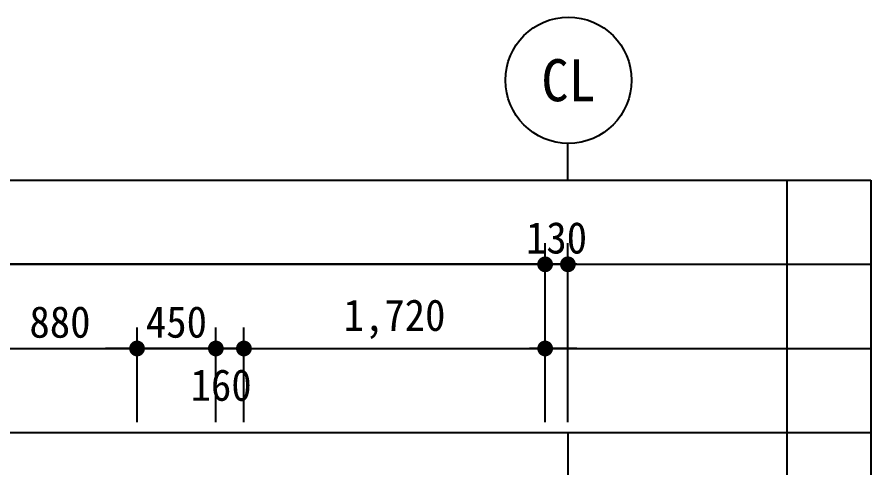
# Model space of a CAD drawing. Header units: millimetres. Extents: x -423835 to -174325, y -1379898 to -1311126.
# Drawn here: x -245727 to -240852, y -1350472 to -1347901 of the extents above; entities that cross this region are included whole.
import ezdxf
from ezdxf.enums import TextEntityAlignment as Align

# ---------------------------------------------------------------- set-up
doc = ezdxf.new("R2010")
doc.units = ezdxf.units.MM
doc.header["$LTSCALE"] = 100
doc.header["$MEASUREMENT"] = 0
doc.header["$PDSIZE"] = -10
doc.layers.get('0').update_dxf_attribs({"linetype": 'CONTINUOUS'})
doc.layers.get('Defpoints').update_dxf_attribs({"color": 153, "linetype": 'CONTINUOUS'})
doc.layers.add('A-AXIS-BUBL', color=7, linetype='CONTINUOUS', lineweight=25)
doc.layers.add('A-XXXX-TXT2', color=3, linetype='CONTINUOUS', lineweight=25)
doc.layers.add('A-DIMS', color=7, linetype='CONTINUOUS')
doc.layers.add('AA-AXIS-LINE-1', color=1, linetype='CONTINUOUS')
doc.styles.add('HY울릉도L', font='')
doc.styles.add('돋움체', font='')
doc.styles.get('HY울릉도L').set_extended_font_data('HYwulM')
doc.styles.get('돋움체').set_extended_font_data('DotumChe')
doc.dimstyles.new('CDIM', dxfattribs={"dimtxt": 3, "dimasz": 1.5, "dimexe": 2, "dimexo": 1, "dimgap": 1, "dimtad": 1, "dimdec": 0, "dimrnd": 0.5, "dimzin": 0, "dimdsep": 32, "dimlunit": 6, "dimtxsty": 'HY울릉도L', "dimblk1": '_CIDOT', "dimblk2": '_CIDOT', "dimsah": 1, "dimcen": 5.5, "dimclrd": 2, "dimclre": 2, "dimclrt": 7, "dimadec": 0, "dimazin": 0, "dimtfac": 1, "dimtdec": 0, "dimtix": 1, "dimtmove": 2, "dimatfit": 1, "dimldrblk": '_CIDOT', "dimfxl": 1, "dimtolj": 1, "dimtzin": 0, "dimlwd": -1, "dimarcsym": 0})

# ---------------------------------------------------------------- blocks, each defined once
blk = doc.blocks.new('A$C028158C4')
at = {"layer": 'A-AXIS-BUBL', "ltscale": 0.2}
blk.add_line((0, 0), (0, 175.2), dxfattribs=at)
blk.add_circle((2.9, 475.4), 300.3, dxfattribs=at)
blk = doc.blocks.new('_CIDOT')
at = {"color": 0, "linetype": 'ByBlock'}
blk.add_line((2, 0), (-1, 0), dxfattribs=at)
at = {"color": 0, "linetype": 'ByBlock', "const_width": 0.5}
blk.add_lwpolyline([(-0.25, 0, 1), (0.25, 0, 1)], format="xyb", close=True, dxfattribs=at)
blk = doc.blocks.new('*D712')
at = {"layer": 'A-DIMS', "lineweight": -2, "transparency": 16777216}
for p, q in [((-251001.7, -1350213.5), (-251001.7, -1349191.3)), ((-242711.7, -1350131.3), (-242711.7, -1349191.3))]:
    blk.add_line(p, q, dxfattribs=at)
at = {"layer": 'A-DIMS', "transparency": 16777216}
blk.add_line((-242801.7, -1349311.3), (-250911.7, -1349311.3), dxfattribs=at)
at = {"layer": 'Defpoints', "color": 0, "transparency": 16777216}
for p in [(-251001.7, -1349311.3), (-242711.7, -1350191.3), (-251001.7, -1350273.5)]:
    blk.add_point(p, dxfattribs=at)
at = {"layer": 'A-DIMS', "transparency": 16777216, "xscale": 90, "yscale": 90, "zscale": 90, "rotation": 180}
blk.add_blockref('_CIDOT', (-251001.7, -1349311.3), dxfattribs=at)
at = {"layer": 'A-DIMS', "transparency": 16777216, "xscale": 90, "yscale": 90, "zscale": 90}
blk.add_blockref('_CIDOT', (-242711.7, -1349311.3), dxfattribs=at)
at = {"layer": 'A-DIMS', "color": 3, "transparency": 16777216, "insert": (-246856.7, -1349144.2), "char_height": 180, "attachment_point": 5, "style": '돋움체'}
blk.add_mtext('\\A1;8,290', dxfattribs=at)
blk = doc.blocks.new('*D713')
at = {"layer": 'A-DIMS', "lineweight": -2, "transparency": 16777216}
for p, q in [((-242711.7, -1350211.3), (-242711.7, -1349191.3)), ((-242581.7, -1350211.3), (-242581.7, -1349191.3))]:
    blk.add_line(p, q, dxfattribs=at)
at = {"layer": 'A-DIMS', "transparency": 16777216}
for p, q in [((-242801.7, -1349311.3), (-242891.7, -1349311.3)), ((-242581.7, -1349311.3), (-242711.7, -1349311.3)), ((-242491.7, -1349311.3), (-242401.7, -1349311.3))]:
    blk.add_line(p, q, dxfattribs=at)
at = {"layer": 'Defpoints', "color": 0, "transparency": 16777216}
for p in [(-242711.7, -1349311.3), (-242711.7, -1350271.3), (-242581.7, -1350271.3)]:
    blk.add_point(p, dxfattribs=at)
at = {"layer": 'A-DIMS', "transparency": 16777216, "xscale": 90, "yscale": 90, "zscale": 90}
blk.add_blockref('_CIDOT', (-242711.7, -1349311.3), dxfattribs=at)
at = {"layer": 'A-DIMS', "transparency": 16777216, "xscale": 90, "yscale": 90, "zscale": 90, "rotation": 180}
blk.add_blockref('_CIDOT', (-242581.7, -1349311.3), dxfattribs=at)
at = {"layer": 'A-DIMS', "color": 3, "transparency": 16777216, "insert": (-242646.7, -1349161.2), "char_height": 180, "attachment_point": 5, "style": '돋움체'}
blk.add_mtext('\\A1;130', dxfattribs=at)
blk = doc.blocks.new('*D756')
at = {"layer": 'A-DIMS', "lineweight": -2, "transparency": 16777216}
for p, q in [((-244591.7, -1350211.3), (-244591.7, -1349671.3)), ((-244431.7, -1350211.3), (-244431.7, -1349671.3))]:
    blk.add_line(p, q, dxfattribs=at)
at = {"layer": 'A-DIMS', "transparency": 16777216}
for p, q in [((-244681.7, -1349791.3), (-244771.7, -1349791.3)), ((-244431.7, -1349791.3), (-244591.7, -1349791.3)), ((-244341.7, -1349791.3), (-244251.7, -1349791.3))]:
    blk.add_line(p, q, dxfattribs=at)
at = {"layer": 'Defpoints', "color": 0, "transparency": 16777216}
for p in [(-244591.7, -1349791.3), (-244591.7, -1350271.3), (-244431.7, -1350271.3)]:
    blk.add_point(p, dxfattribs=at)
at = {"layer": 'A-DIMS', "transparency": 16777216, "xscale": 90, "yscale": 90, "zscale": 90}
blk.add_blockref('_CIDOT', (-244591.7, -1349791.3), dxfattribs=at)
at = {"layer": 'A-DIMS', "transparency": 16777216, "xscale": 90, "yscale": 90, "zscale": 90, "rotation": 180}
blk.add_blockref('_CIDOT', (-244431.7, -1349791.3), dxfattribs=at)
at = {"layer": 'A-DIMS', "color": 3, "transparency": 16777216, "insert": (-244561.7, -1350001.2), "char_height": 180, "attachment_point": 5, "style": '돋움체'}
blk.add_mtext('\\A1;160', dxfattribs=at)
blk = doc.blocks.new('*D757')
at = {"layer": 'A-DIMS', "lineweight": -2, "transparency": 16777216}
for p, q in [((-244431.7, -1350211.3), (-244431.7, -1349671.3)), ((-242711.7, -1350211.3), (-242711.7, -1349671.3))]:
    blk.add_line(p, q, dxfattribs=at)
at = {"layer": 'A-DIMS', "transparency": 16777216}
blk.add_line((-244341.7, -1349791.3), (-242801.7, -1349791.3), dxfattribs=at)
at = {"layer": 'Defpoints', "color": 0, "transparency": 16777216}
for p in [(-242711.7, -1349791.3), (-244431.7, -1350271.3), (-242711.7, -1350271.3)]:
    blk.add_point(p, dxfattribs=at)
at = {"layer": 'A-DIMS', "transparency": 16777216, "xscale": 90, "yscale": 90, "zscale": 90, "rotation": 180}
blk.add_blockref('_CIDOT', (-244431.7, -1349791.3), dxfattribs=at)
at = {"layer": 'A-DIMS', "transparency": 16777216, "xscale": 90, "yscale": 90, "zscale": 90}
blk.add_blockref('_CIDOT', (-242711.7, -1349791.3), dxfattribs=at)
at = {"layer": 'A-DIMS', "color": 3, "transparency": 16777216, "insert": (-243571.7, -1349624.2), "char_height": 180, "attachment_point": 5, "style": '돋움체'}
blk.add_mtext('\\A1;1,720', dxfattribs=at)
blk = doc.blocks.new('*D947')
at = {"layer": 'A-DIMS', "lineweight": -2, "transparency": 16777216}
for p, q in [((-245921.7, -1350211.3), (-245921.7, -1349671.3)), ((-245041.7, -1350211.3), (-245041.7, -1349671.3))]:
    blk.add_line(p, q, dxfattribs=at)
at = {"layer": 'A-DIMS', "transparency": 16777216}
blk.add_line((-245831.7, -1349791.3), (-245131.7, -1349791.3), dxfattribs=at)
at = {"layer": 'Defpoints', "color": 0, "transparency": 16777216}
for p in [(-245041.7, -1349791.3), (-245921.7, -1350271.3), (-245041.7, -1350271.3)]:
    blk.add_point(p, dxfattribs=at)
at = {"layer": 'A-DIMS', "transparency": 16777216, "xscale": 90, "yscale": 90, "zscale": 90, "rotation": 180}
blk.add_blockref('_CIDOT', (-245921.7, -1349791.3), dxfattribs=at)
at = {"layer": 'A-DIMS', "transparency": 16777216, "xscale": 90, "yscale": 90, "zscale": 90}
blk.add_blockref('_CIDOT', (-245041.7, -1349791.3), dxfattribs=at)
at = {"layer": 'A-DIMS', "color": 3, "transparency": 16777216, "insert": (-245481.7, -1349641.2), "char_height": 180, "attachment_point": 5, "style": '돋움체'}
blk.add_mtext('\\A1;880', dxfattribs=at)
blk = doc.blocks.new('*D952')
at = {"layer": 'A-DIMS', "lineweight": -2, "transparency": 16777216}
for p, q in [((-245041.7, -1350211.3), (-245041.7, -1349671.3)), ((-244591.7, -1350211.3), (-244591.7, -1349671.3))]:
    blk.add_line(p, q, dxfattribs=at)
at = {"layer": 'A-DIMS', "transparency": 16777216}
for p, q in [((-245131.7, -1349791.3), (-245221.7, -1349791.3)), ((-244591.7, -1349791.3), (-245041.7, -1349791.3)), ((-244501.7, -1349791.3), (-244411.7, -1349791.3))]:
    blk.add_line(p, q, dxfattribs=at)
at = {"layer": 'Defpoints', "color": 0, "transparency": 16777216}
for p in [(-245041.7, -1349791.3), (-245041.7, -1350271.3), (-244591.7, -1350271.3)]:
    blk.add_point(p, dxfattribs=at)
at = {"layer": 'A-DIMS', "transparency": 16777216, "xscale": 90, "yscale": 90, "zscale": 90}
blk.add_blockref('_CIDOT', (-245041.7, -1349791.3), dxfattribs=at)
at = {"layer": 'A-DIMS', "transparency": 16777216, "xscale": 90, "yscale": 90, "zscale": 90, "rotation": 180}
blk.add_blockref('_CIDOT', (-244591.7, -1349791.3), dxfattribs=at)
at = {"layer": 'A-DIMS', "color": 3, "transparency": 16777216, "insert": (-244816.7, -1349641.2), "char_height": 180, "attachment_point": 5, "style": '돋움체'}
blk.add_mtext('\\A1;450', dxfattribs=at)

msp = doc.modelspace()

# ---------------------------------------------------------------- linework, layer by layer
at = {"layer": 'AA-AXIS-LINE-1'}
msp.add_line((-242581.7, -1350271.3), (-242581.7, -1353849.1), dxfattribs=at)
at = {"layer": 'Defpoints'}
for p, q in [((-253041.7, -1348831.3), (-240851.7, -1348831.3)), ((-241331.7, -1348831.3), (-241331.7, -1353849.1)), ((-240851.7, -1348831.3), (-240851.7, -1353849.1)), ((-253041.7, -1349311.3), (-240851.7, -1349311.3)), ((-253041.7, -1349791.3), (-240851.7, -1349791.3)), ((-253041.7, -1350271.3), (-240851.7, -1350271.3))]:
    msp.add_line(p, q, dxfattribs=at)

# ---------------------------------------------------------------- block references
at = {"xscale": 1.198871389330295, "yscale": 1.198871389330295, "zscale": 1.198871389330295}
msp.add_blockref('A$C028158C4', (-242581.7, -1348831.3), dxfattribs=at)

# ---------------------------------------------------------------- texts
at = {"layer": 'A-XXXX-TXT2', "ltscale": 0.2, "style": '돋움체'}
msp.add_text('CL', height=240, dxfattribs=at).set_placement((-242578.1, -1348261.3), align=Align.MIDDLE)

# ---------------------------------------------------------------- dimensions: what is measured, and where the dimension line sits
at = {"layer": 'A-DIMS'}
for base, p1, p2, picture, middle in [((-251001.7, -1349311.3), (-242711.7, -1350191.3), (-251001.7, -1350273.5), '*D712', (-246856.7, -1349144.2)), ((-242711.7, -1349311.3), (-242581.7, -1350271.3), (-242711.7, -1350271.3), '*D713', (-242646.7, -1349161.2))]:
    dim = msp.add_linear_dim(base=base, p1=p1, p2=p2, dimstyle='CDIM', override={"dimscale": 60, "dimtxsty": '돋움체', "dimclrd": 256, "dimclre": 256, "dimclrt": 3}, dxfattribs=at)
    dim.commit()
    dim.dimension.update_dxf_attribs({"geometry": picture, "text_midpoint": middle})
for base, p1, p2, angle, picture, middle in [((-245041.7, -1349791.3), (-245921.7, -1350271.3), (-245041.7, -1350271.3), 180, '*D947', (-245481.7, -1349641.2)), ((-245041.7, -1349791.3), (-244591.7, -1350271.3), (-245041.7, -1350271.3), 0, '*D952', (-244816.7, -1349641.2)), ((-242711.7, -1349791.3), (-244431.7, -1350271.3), (-242711.7, -1350271.3), 180, '*D757', (-243571.7, -1349624.2))]:
    dim = msp.add_linear_dim(base=base, p1=p1, p2=p2, angle=angle, dimstyle='CDIM', override={"dimscale": 60, "dimtxsty": '돋움체', "dimclrd": 256, "dimclre": 256, "dimclrt": 3}, dxfattribs=at)
    dim.commit()
    dim.dimension.update_dxf_attribs({"geometry": picture, "text_midpoint": middle})
dim = msp.add_linear_dim(base=(-244591.7, -1349791.3), p1=(-244431.7, -1350271.3), p2=(-244591.7, -1350271.3), dimstyle='CDIM', override={"dimscale": 60, "dimtxsty": '돋움체', "dimclrd": 256, "dimclre": 256, "dimclrt": 3}, dxfattribs=at)
dim.commit()
dim.dimension.update_dxf_attribs({"geometry": '*D756', "text_midpoint": (-244561.7, -1350001.2), "dimtype": 160})

doc.saveas('drawing.dxf')
